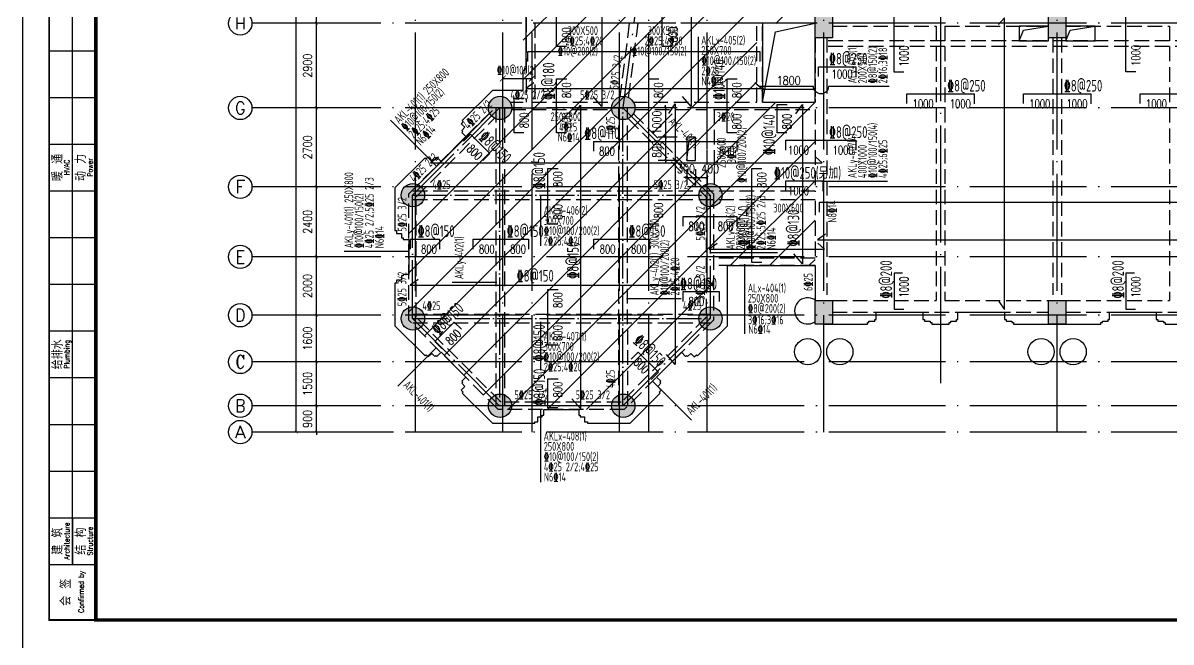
# Model space of a CAD drawing. Header units: millimetres. Extents: x 2998490 to 15040601, y 444546 to 7822218.
# Drawn here: x 14124817 to 14164175, y 7570109 to 7591313 of the extents above; entities that cross this region are included whole.
import ezdxf
from ezdxf.enums import TextEntityAlignment as Align

# ---------------------------------------------------------------- set-up
doc = ezdxf.new("R2010")
doc.units = ezdxf.units.MM
doc.header["$LTSCALE"] = 2000
doc.linetypes.add('DASH', pattern=[0.35, 0.25, -0.1])
doc.linetypes.add('DOTE', pattern=[2.42, 2, -0.2, 0.02, -0.2])
for name, color, linetype in [('3-AXIS', 3, 'Continuous'), ('3-AXIS_TEXT', 7, 'Continuous'), ('3-ban', 84, 'Continuous'), ('3-ban-hatch', 9, 'Continuous'), ('3-ban-rein', 1, 'Continuous'), ('3-ban-TEXT', 7, 'Continuous'), ('3-column-DOWN', 232, 'Continuous'), ('3-COLUMN-UP', 2, 'Continuous'), ('3-dote', 43, 'DOTE'), ('3-HATCH', 8, 'Continuous'), ('3-liang-rein-X', 54, 'Continuous'), ('3-liang-rein-Y', 130, 'Continuous'), ('3-liang-R截面-X', 50, 'Continuous'), ('3-liang-R截面-Y', 70, 'Continuous'), ('3-liang-s-1', 44, 'Continuous'), ('3-liang-xu', 120, 'DASH'), ('3-装饰线脚', 7, 'Continuous'), ('AXIS', 3, 'Continuous'), ('AXIS_TEXT', 7, 'Continuous'), ('DOTE', 9, 'DOTE'), ('图框', 7, 'Continuous')]:
    doc.layers.add(name, color=color, linetype=linetype)
doc.styles.add('_TCH_AXIS', font='COMPLEX', dxfattribs={"bigfont": 'GBCBIG'})
doc.styles.add('COMPLEX', font='COMPLEX')
doc.styles.add('DIM_FONT', font='SIMPLEX', dxfattribs={"width": 0.8, "bigfont": 'HZTXT'})
doc.styles.add('TJ1', font='tj-romans1.shx', dxfattribs={"width": 0.8, "bigfont": 'tj-hztxt1.shx'})
doc.styles.add('TKZ2_tjkts.shx', font='tjromant.shx', dxfattribs={"bigfont": 'tjkts.shx'})
doc.styles.add('TSSD_Rein', font='Tssdeng.shx', dxfattribs={"width": 0.7, "bigfont": 'hztxt.shx'})
doc.dimstyles.new('DIMN100', dxfattribs={"dimtxt": 300, "dimasz": 100, "dimexe": 250, "dimexo": 300, "dimgap": 150, "dimtad": 1, "dimdec": 0, "dimzin": 0, "dimdsep": 46, "dimtxsty": 'DIM_FONT', "dimblk": 'ARCHTICK', "dimcen": 0.09, "dimclrt": 7, "dimazin": 2, "dimtfac": 1, "dimtdec": 0, "dimtix": 1, "dimtmove": 2, "dimatfit": 3, "dimldrblk": 'ARCHTICK', "dimfxl": 0, "dimtolj": 1, "dimtzin": 0, "dimarcsym": 0})

# ---------------------------------------------------------------- blocks, each defined once
blk = doc.blocks.new('TJAD_TK_A0')
at = {"layer": '图框'}
for p, q in [((973, -441.7), (973, 399.3)), ((990, -412.7), (990, -156.7)), ((982, -236.7), (998, -236.7)), ((982, -252.7), (998, -252.7)), ((982, -268.7), (998, -268.7)), ((982, -284.7), (998, -284.7)), ((982, -300.7), (998, -300.7)), ((982, -316.7), (998, -316.7)), ((982, -332.7), (998, -332.7)), ((982, -348.7), (998, -348.7)), ((982, -364.7), (998, -364.7)), ((982, -380.7), (998, -380.7)), ((982, -396.7), (998, -396.7)), ((990, -396.7), (990, -412.7)), ((982, -412.7), (998, -412.7))]:
    blk.add_line(p, q, dxfattribs=at)
at = {"layer": '图框', "const_width": 1.2}
blk.add_lwpolyline([(2152, -431.7), (2152, 389.3), (998, 389.3), (998, -431.7)], close=True, dxfattribs=at)
at = {"layer": '图框', "const_width": 0.6}
blk.add_lwpolyline([(998, -431.7), (982, -431.7), (982, -156.7), (998, -156.7)], dxfattribs=at)
at = {"layer": '图框', "style": 'TKZ2_tjkts.shx'}
for s, p in [('暖 通', (984.79, -276.7)), ('动 力', (992.79, -276.7)), ('给排水', (984.79, -340.7)), ('建 筑', (984.79, -404.7)), ('结 构', (992.79, -404.7)), ('会 签', (987.62, -422.2))]:
    blk.add_text(s, height=3.6, rotation=90, dxfattribs=at).set_placement(p, align=Align.MIDDLE_CENTER)
at = {"layer": '图框', "style": 'TKZ2_tjkts.shx', "width": 0.8}
for s, p in [('HVAC', (988.02, -276.7)), ('Power', (996.02, -276.7)), ('Plumbing', (988.02, -340.7)), ('Architecture', (988.02, -404.7)), ('Structure', (996.02, -404.7)), ('Confirmed by', (992.95, -422.09))]:
    blk.add_text(s, height=1.8, rotation=90, dxfattribs=at).set_placement(p, align=Align.MIDDLE_CENTER)
blk = doc.blocks.new('_ArchTick')
at = {"color": 0, "linetype": 'ByBlock', "const_width": 0.15}
blk.add_lwpolyline([(-0.5, -0.5), (0.5, 0.5)], dxfattribs=at)
blk = doc.blocks.new('*D454')
at = {"layer": 'AXIS', "color": 0, "lineweight": -2}
for p, q in [((14136576, 7578202), (14134625, 7578202)), ((14134875, 7578202), (14134875, 7578302)), ((14134875, 7577302), (14134875, 7578202)), ((14136576, 7577302), (14134625, 7577302)), ((14134875, 7577302), (14134875, 7577202))]:
    blk.add_line(p, q, dxfattribs=at)
at = {"layer": 'Defpoints', "color": 0}
for p in [(14134875, 7578202), (14136876, 7578202), (14136876, 7577302)]:
    blk.add_point(p, dxfattribs=at)
at = {"layer": 'AXIS', "color": 0, "lineweight": -2, "xscale": 100, "yscale": 100, "zscale": 100}
for p, rotation in [((14134875, 7578202), 270), ((14134875, 7577302), 90)]:
    blk.add_blockref('_ArchTick', p, dxfattribs=dict(at, rotation=rotation))
at = {"layer": 'AXIS', "color": 7, "insert": (14134575, 7577752), "char_height": 300, "attachment_point": 5, "rotation": 90, "style": 'DIM_FONT'}
blk.add_mtext('\\A1;900', dxfattribs=at)
blk = doc.blocks.new('*D455')
at = {"layer": 'AXIS', "color": 0, "lineweight": -2}
for p, q in [((14136576, 7579702), (14134625, 7579702)), ((14134875, 7578202), (14134875, 7579702)), ((14136576, 7578202), (14134625, 7578202))]:
    blk.add_line(p, q, dxfattribs=at)
at = {"layer": 'Defpoints', "color": 0}
for p in [(14134875, 7579702), (14136876, 7579702), (14136876, 7578202)]:
    blk.add_point(p, dxfattribs=at)
at = {"layer": 'AXIS', "color": 0, "lineweight": -2, "xscale": 100, "yscale": 100, "zscale": 100}
for p, rotation in [((14134875, 7579702), 90), ((14134875, 7578202), 270)]:
    blk.add_blockref('_ArchTick', p, dxfattribs=dict(at, rotation=rotation))
at = {"layer": 'AXIS', "color": 7, "insert": (14134575, 7578952), "char_height": 300, "attachment_point": 5, "rotation": 90, "style": 'DIM_FONT'}
blk.add_mtext('\\A1;1500', dxfattribs=at)
blk = doc.blocks.new('*D456')
at = {"layer": 'AXIS', "color": 0, "lineweight": -2}
for p, q in [((14136576, 7581302), (14134625, 7581302)), ((14134875, 7579702), (14134875, 7581302)), ((14136576, 7579702), (14134625, 7579702))]:
    blk.add_line(p, q, dxfattribs=at)
at = {"layer": 'Defpoints', "color": 0}
for p in [(14134875, 7581302), (14136876, 7581302), (14136876, 7579702)]:
    blk.add_point(p, dxfattribs=at)
at = {"layer": 'AXIS', "color": 0, "lineweight": -2, "xscale": 100, "yscale": 100, "zscale": 100}
for p, rotation in [((14134875, 7581302), 90), ((14134875, 7579702), 270)]:
    blk.add_blockref('_ArchTick', p, dxfattribs=dict(at, rotation=rotation))
at = {"layer": 'AXIS', "color": 7, "insert": (14134575, 7580502), "char_height": 300, "attachment_point": 5, "rotation": 90, "style": 'DIM_FONT'}
blk.add_mtext('\\A1;1600', dxfattribs=at)
blk = doc.blocks.new('*D457')
at = {"layer": 'AXIS', "color": 0, "lineweight": -2}
for p, q in [((14136576, 7583302), (14134625, 7583302)), ((14134875, 7581302), (14134875, 7583302)), ((14136576, 7581302), (14134625, 7581302))]:
    blk.add_line(p, q, dxfattribs=at)
at = {"layer": 'Defpoints', "color": 0}
for p in [(14134875, 7583302), (14136876, 7583302), (14136876, 7581302)]:
    blk.add_point(p, dxfattribs=at)
at = {"layer": 'AXIS', "color": 0, "lineweight": -2, "xscale": 100, "yscale": 100, "zscale": 100}
for p, rotation in [((14134875, 7583302), 90), ((14134875, 7581302), 270)]:
    blk.add_blockref('_ArchTick', p, dxfattribs=dict(at, rotation=rotation))
at = {"layer": 'AXIS', "color": 7, "insert": (14134575, 7582302), "char_height": 300, "attachment_point": 5, "rotation": 90, "style": 'DIM_FONT'}
blk.add_mtext('\\A1;2000', dxfattribs=at)
blk = doc.blocks.new('*D458')
at = {"layer": 'AXIS', "color": 0, "lineweight": -2}
for p, q in [((14136576, 7585702), (14134625, 7585702)), ((14134875, 7583302), (14134875, 7585702)), ((14136576, 7583302), (14134625, 7583302))]:
    blk.add_line(p, q, dxfattribs=at)
at = {"layer": 'Defpoints', "color": 0}
for p in [(14134875, 7585702), (14136876, 7585702), (14136876, 7583302)]:
    blk.add_point(p, dxfattribs=at)
at = {"layer": 'AXIS', "color": 0, "lineweight": -2, "xscale": 100, "yscale": 100, "zscale": 100}
for p, rotation in [((14134875, 7585702), 90), ((14134875, 7583302), 270)]:
    blk.add_blockref('_ArchTick', p, dxfattribs=dict(at, rotation=rotation))
at = {"layer": 'AXIS', "color": 7, "insert": (14134575, 7584502), "char_height": 300, "attachment_point": 5, "rotation": 90, "style": 'DIM_FONT'}
blk.add_mtext('\\A1;2400', dxfattribs=at)
blk = doc.blocks.new('*D459')
at = {"layer": 'AXIS', "color": 0, "lineweight": -2}
for p, q in [((14136576, 7588402), (14134625, 7588402)), ((14134875, 7585702), (14134875, 7588402)), ((14136576, 7585702), (14134625, 7585702))]:
    blk.add_line(p, q, dxfattribs=at)
at = {"layer": 'Defpoints', "color": 0}
for p in [(14134875, 7588402), (14136876, 7588402), (14136876, 7585702)]:
    blk.add_point(p, dxfattribs=at)
at = {"layer": 'AXIS', "color": 0, "lineweight": -2, "xscale": 100, "yscale": 100, "zscale": 100}
for p, rotation in [((14134875, 7588402), 90), ((14134875, 7585702), 270)]:
    blk.add_blockref('_ArchTick', p, dxfattribs=dict(at, rotation=rotation))
at = {"layer": 'AXIS', "color": 7, "insert": (14134575, 7587052), "char_height": 300, "attachment_point": 5, "rotation": 90, "style": 'DIM_FONT'}
blk.add_mtext('\\A1;2700', dxfattribs=at)
blk = doc.blocks.new('*D460')
at = {"layer": 'AXIS', "color": 0, "lineweight": -2}
for p, q in [((14136576, 7591302), (14134625, 7591302)), ((14134875, 7588402), (14134875, 7591302)), ((14136576, 7588402), (14134625, 7588402))]:
    blk.add_line(p, q, dxfattribs=at)
at = {"layer": 'Defpoints', "color": 0}
for p in [(14134875, 7591302), (14136876, 7591302), (14136876, 7588402)]:
    blk.add_point(p, dxfattribs=at)
at = {"layer": 'AXIS', "color": 0, "lineweight": -2, "xscale": 100, "yscale": 100, "zscale": 100}
for p, rotation in [((14134875, 7591302), 90), ((14134875, 7588402), 270)]:
    blk.add_blockref('_ArchTick', p, dxfattribs=dict(at, rotation=rotation))
at = {"layer": 'AXIS', "color": 7, "insert": (14134575, 7589852), "char_height": 300, "attachment_point": 5, "rotation": 90, "style": 'DIM_FONT'}
blk.add_mtext('\\A1;2900', dxfattribs=at)
blk = doc.blocks.new('*D461')
at = {"layer": 'AXIS', "color": 0, "lineweight": -2}
for p, q in [((14136576, 7595302), (14134625, 7595302)), ((14134875, 7591302), (14134875, 7595302)), ((14136576, 7591302), (14134625, 7591302))]:
    blk.add_line(p, q, dxfattribs=at)
at = {"layer": 'Defpoints', "color": 0}
for p in [(14134875, 7595302), (14136876, 7595302), (14136876, 7591302)]:
    blk.add_point(p, dxfattribs=at)
at = {"layer": 'AXIS', "color": 0, "lineweight": -2, "xscale": 100, "yscale": 100, "zscale": 100}
for p, rotation in [((14134875, 7595302), 90), ((14134875, 7591302), 270)]:
    blk.add_blockref('_ArchTick', p, dxfattribs=dict(at, rotation=rotation))
at = {"layer": 'AXIS', "color": 7, "insert": (14134575, 7593302), "char_height": 300, "attachment_point": 5, "rotation": 90, "style": 'DIM_FONT'}
blk.add_mtext('\\A1;4000', dxfattribs=at)
blk = doc.blocks.new('*D462')
at = {"layer": 'AXIS', "color": 0, "lineweight": -2}
for p, q in [((14137488, 7605302), (14133937, 7605302)), ((14134187, 7577302), (14134187, 7605302)), ((14137488, 7577302), (14133937, 7577302))]:
    blk.add_line(p, q, dxfattribs=at)
at = {"layer": 'Defpoints', "color": 0}
for p in [(14134187, 7605302), (14137788, 7605302), (14137788, 7577302)]:
    blk.add_point(p, dxfattribs=at)
at = {"layer": 'AXIS', "color": 0, "lineweight": -2, "xscale": 100, "yscale": 100, "zscale": 100}
for p, rotation in [((14134187, 7605302), 90), ((14134187, 7577302), 270)]:
    blk.add_blockref('_ArchTick', p, dxfattribs=dict(at, rotation=rotation))
at = {"layer": 'AXIS', "color": 7, "insert": (14133887, 7593299), "char_height": 300, "attachment_point": 5, "rotation": 90, "style": 'DIM_FONT'}
blk.add_mtext('\\A1;28000', dxfattribs=at)
blk = doc.blocks.new('_AXISO')
blk.add_circle((0, 0), 0.5)
at = {"layer": '3-AXIS_TEXT', "style": 'COMPLEX', "width": 1.041667}
blk.add_attdef('A', text='', height=0.56, dxfattribs=at).set_placement((-0.25, -0.28), (0.25, -0.28), align=Align.FIT)
blk = doc.blocks.new('*D997')
at = {"layer": '3-ban', "color": 0, "lineweight": -2}
for p, q in [((14147570, 7586302), (14147570, 7585766)), ((14147870, 7586302), (14147870, 7585766)), ((14147570, 7586016), (14147470, 7586016)), ((14147570, 7586016), (14147870, 7586016)), ((14147870, 7586016), (14147970, 7586016))]:
    blk.add_line(p, q, dxfattribs=at)
at = {"layer": 'Defpoints', "color": 0}
for p in [(14147570, 7586602), (14147870, 7586602), (14147870, 7586016)]:
    blk.add_point(p, dxfattribs=at)
at = {"layer": '3-ban', "color": 0, "lineweight": -2, "xscale": 100, "yscale": 100, "zscale": 100}
blk.add_blockref('_ArchTick', (14147570, 7586016), dxfattribs=at)
at = {"layer": '3-ban', "color": 0, "lineweight": -2, "xscale": 100, "yscale": 100, "zscale": 100, "rotation": 180}
blk.add_blockref('_ArchTick', (14147870, 7586016), dxfattribs=at)
at = {"layer": '3-ban', "color": 7, "insert": (14147544, 7586316), "char_height": 300, "attachment_point": 5, "style": 'DIM_FONT'}
blk.add_mtext('\\A1;300', dxfattribs=at)
blk = doc.blocks.new('*D998')
at = {"layer": '3-ban', "color": 0, "lineweight": -2}
for p, q in [((14147870, 7586302), (14147870, 7585766)), ((14147870, 7586016), (14148270, 7586016)), ((14148270, 7586097), (14148270, 7585766))]:
    blk.add_line(p, q, dxfattribs=at)
at = {"layer": 'Defpoints', "color": 0}
for p in [(14147870, 7586602), (14148270, 7586397), (14148270, 7586016)]:
    blk.add_point(p, dxfattribs=at)
at = {"layer": '3-ban', "color": 0, "lineweight": -2, "xscale": 100, "yscale": 100, "zscale": 100, "rotation": 180}
blk.add_blockref('_ArchTick', (14147870, 7586016), dxfattribs=at)
at = {"layer": '3-ban', "color": 0, "lineweight": -2, "xscale": 100, "yscale": 100, "zscale": 100}
blk.add_blockref('_ArchTick', (14148270, 7586016), dxfattribs=at)
at = {"layer": '3-ban', "color": 7, "insert": (14148375, 7586316), "char_height": 300, "attachment_point": 5, "style": 'DIM_FONT'}
blk.add_mtext('\\A1;400', dxfattribs=at)
blk = doc.blocks.new('*D999')
at = {"layer": '3-ban', "color": 0, "lineweight": -2}
for p, q in [((14147247, 7588402), (14146593, 7588402)), ((14146843, 7588402), (14146843, 7588502)), ((14146843, 7588402), (14146843, 7587402)), ((14147247, 7587402), (14146593, 7587402)), ((14146843, 7587402), (14146843, 7587302))]:
    blk.add_line(p, q, dxfattribs=at)
at = {"layer": 'Defpoints', "color": 0}
for p in [(14147547, 7588402), (14146843, 7587402), (14147547, 7587402)]:
    blk.add_point(p, dxfattribs=at)
at = {"layer": '3-ban', "color": 0, "lineweight": -2, "xscale": 100, "yscale": 100, "zscale": 100}
for p, rotation in [((14146843, 7588402), 270), ((14146843, 7587402), 90)]:
    blk.add_blockref('_ArchTick', p, dxfattribs=dict(at, rotation=rotation))
at = {"layer": '3-ban', "color": 7, "insert": (14146543, 7587902), "char_height": 300, "attachment_point": 5, "rotation": 90, "style": 'DIM_FONT'}
blk.add_mtext('\\A1;1000', dxfattribs=at)
blk = doc.blocks.new('*D1000')
at = {"layer": '3-ban', "color": 0, "lineweight": -2}
for p, q in [((14147247, 7587402), (14146593, 7587402)), ((14146843, 7587402), (14146843, 7587502)), ((14146843, 7587402), (14146843, 7586602)), ((14147270, 7586602), (14146593, 7586602)), ((14146843, 7586602), (14146843, 7586502))]:
    blk.add_line(p, q, dxfattribs=at)
at = {"layer": 'Defpoints', "color": 0}
for p in [(14147547, 7587402), (14146843, 7586602), (14147570, 7586602)]:
    blk.add_point(p, dxfattribs=at)
at = {"layer": '3-ban', "color": 0, "lineweight": -2, "xscale": 100, "yscale": 100, "zscale": 100}
for p, rotation in [((14146843, 7587402), 270), ((14146843, 7586602), 90)]:
    blk.add_blockref('_ArchTick', p, dxfattribs=dict(at, rotation=rotation))
at = {"layer": '3-ban', "color": 7, "insert": (14146543, 7587002), "char_height": 300, "attachment_point": 5, "rotation": 90, "style": 'DIM_FONT'}
blk.add_mtext('\\A1;800', dxfattribs=at)
blk = doc.blocks.new('*D1069')
at = {"layer": '3-liang-rein-X', "color": 0, "lineweight": -2}
for p, q in [((14141270, 7589390), (14141270, 7589913)), ((14142270, 7589390), (14142270, 7589913)), ((14141270, 7589413), (14142270, 7589413))]:
    blk.add_line(p, q, dxfattribs=at)
at = {"layer": 'Defpoints', "color": 0}
for p in [(14142270, 7589413), (14141270, 7588790), (14142270, 7588790)]:
    blk.add_point(p, dxfattribs=at)
at = {"layer": '3-liang-rein-X', "color": 0, "lineweight": -2, "xscale": 200, "yscale": 200, "zscale": 200, "rotation": 180}
blk.add_blockref('_ArchTick', (14141270, 7589413), dxfattribs=at)
at = {"layer": '3-liang-rein-X', "color": 0, "lineweight": -2, "xscale": 200, "yscale": 200, "zscale": 200}
blk.add_blockref('_ArchTick', (14142270, 7589413), dxfattribs=at)
blk = doc.blocks.new('*D1664')
at = {"layer": '3-ban', "color": 0, "lineweight": -2}
for p, q in [((14150170, 7589300), (14150170, 7588791)), ((14150170, 7589041), (14151970, 7589041)), ((14151970, 7589300), (14151970, 7588791))]:
    blk.add_line(p, q, dxfattribs=at)
at = {"layer": 'Defpoints', "color": 0}
for p in [(14150170, 7589600), (14151970, 7589600), (14151970, 7589041)]:
    blk.add_point(p, dxfattribs=at)
at = {"layer": '3-ban', "color": 0, "lineweight": -2, "xscale": 100, "yscale": 100, "zscale": 100, "rotation": 180}
blk.add_blockref('_ArchTick', (14150170, 7589041), dxfattribs=at)
at = {"layer": '3-ban', "color": 0, "lineweight": -2, "xscale": 100, "yscale": 100, "zscale": 100}
blk.add_blockref('_ArchTick', (14151970, 7589041), dxfattribs=at)
at = {"layer": '3-ban', "color": 7, "insert": (14151070, 7589341), "char_height": 300, "attachment_point": 5, "style": 'DIM_FONT'}
blk.add_mtext('\\A1;1800', dxfattribs=at)

msp = doc.modelspace()

# ---------------------------------------------------------------- hatches: boundary and pattern name
at = {"layer": '3-ban-hatch'}
h = msp.add_hatch(dxfattribs=at)
h.set_pattern_fill('ANSI31', color=8, scale=300, style=0)
h.set_pattern_definition([(45, (14.5, -84100), (-673.51921, 673.51921), [])])
h.paths.add_polyline_path([(14141970.3, 7595002), (14141970.3, 7588602), (14141381.5, 7588602), (14140876.7, 7588297.4), (14138273.2, 7585694.7), (14138044.1, 7585140.6), (14138044.1, 7581461.7), (14138274.4, 7580908.1), (14140876.5, 7578306), (14141430.6, 7578077), (14145109.9, 7578077), (14145663.9, 7578306.2), (14148265.6, 7580907.9), (14148495.3, 7581461.7), (14148495.3, 7583002), (14151970.3, 7583002), (14151970.3, 7588602), (14149970.3, 7588602), (14149970.3, 7591300), (14151970.3, 7591302), (14151970.3, 7591602), (14214820.3, 7591602), (14214820.3, 7595002)])
at = {"layer": '3-HATCH'}
for points in [[(14151970.3, 7591602), (14152570.3, 7591602), (14152570.3, 7590802), (14151970.3, 7590802)], [(14159970.3, 7591602), (14160570.3, 7591602), (14160570.3, 7590802), (14159970.3, 7590802)], [(14151970.3, 7581802), (14152570.3, 7581802), (14152570.3, 7581002), (14151970.3, 7581002)], [(14159970.3, 7581802), (14160570.3, 7581802), (14160570.3, 7581002), (14159970.3, 7581002)]]:
    msp.add_hatch(color=256, dxfattribs=at).paths.add_polyline_path(points)
h = msp.add_hatch(color=256, dxfattribs=at)
edge = h.paths.add_edge_path()
edge.add_arc((14141172.6, 7588402), 400, 0, 360)
h = msp.add_hatch(color=256, dxfattribs=at)
edge = h.paths.add_edge_path()
edge.add_arc((14145397.5, 7588402), 400, 0, 360)
h = msp.add_hatch(color=256, dxfattribs=at)
edge = h.paths.add_edge_path()
edge.add_arc((14138185.1, 7585414.5), 400, 0, 360)
h = msp.add_hatch(color=256, dxfattribs=at)
edge = h.paths.add_edge_path()
edge.add_arc((14148385.1, 7585414.5), 400, 0, 360)
h = msp.add_hatch(color=256, dxfattribs=at)
edge = h.paths.add_edge_path()
edge.add_arc((14138185.1, 7581189.5), 400, 0, 360)
h = msp.add_hatch(color=256, dxfattribs=at)
edge = h.paths.add_edge_path()
edge.add_arc((14148385.1, 7581189.5), 400, 0, 360)
h = msp.add_hatch(color=256, dxfattribs=at)
edge = h.paths.add_edge_path()
edge.add_arc((14141172.6, 7578202), 400, 0, 360)
h = msp.add_hatch(color=256, dxfattribs=at)
edge = h.paths.add_edge_path()
edge.add_arc((14145397.5, 7578202), 400, 0, 360)

# ---------------------------------------------------------------- linework, layer by layer
at = {"layer": '3-AXIS', "color": 15, "linetype": 'DOTE'}
for p, q in [((14138270.3, 7577302), (14138270.3, 7607234.2)), ((14141269.9, 7577302), (14141269.9, 7607234.2)), ((14142270.3, 7577302), (14142270.3, 7607234.2)), ((14145270.8, 7577302), (14145270.8, 7607234.2)), ((14146270.3, 7577302), (14146270.3, 7607234.2)), ((14148270.3, 7577302), (14148270.3, 7607234.2)), ((14152270.3, 7577302), (14152270.3, 7607234.2)), ((14160270.3, 7577302), (14160270.3, 7607234.2)), ((14146270.3, 7595302), (14145382.3, 7588401.3)), ((14214520.3, 7591302), (14134833, 7591302)), ((14214520.3, 7588402), (14134833, 7588402)), ((14214520.3, 7585702), (14134833, 7585702)), ((14214520.3, 7583302), (14134833, 7583302)), ((14214520.3, 7581302), (14134833, 7581302)), ((14214520.3, 7579702), (14134833, 7579702)), ((14214520.3, 7578202), (14134833, 7578202)), ((14214520.3, 7577302), (14134833, 7577302))]:
    msp.add_line(p, q, dxfattribs=at)
at = {"layer": '3-ban-rein'}
for points in [[(14143450.9, 7590502), (14143112.9, 7590502), (14143112.9, 7595262.4), (14143458.9, 7595262.4)], [(14144439.9, 7594930.4), (14144657.9, 7595256), (14144657.9, 7588452), (14144360.4, 7588794.1)], [(14147068.5, 7590502), (14146730.6, 7590502), (14146730.6, 7595262.4), (14147076.6, 7595262.4)], [(14147510.5, 7594930.4), (14147728.5, 7595256), (14147728.5, 7588452), (14147431, 7588794.1)], [(14155017.8, 7589626.3), (14154679.8, 7589626.3), (14154679.8, 7592602), (14155025.8, 7592602)], [(14162967.8, 7589643.7), (14162629.8, 7589643.7), (14162629.8, 7592602), (14162975.8, 7592602)], [(14158271.2, 7581777.7), (14158464.6, 7581504.1), (14158464.6, 7591492.3), (14158261.6, 7591262.9)], [(14142126.5, 7589997.2), (14142126.5, 7590335.2), (14150075.8, 7590335.2), (14150075.8, 7589989.1)], [(14152089.4, 7589474.7), (14152089.4, 7589812.6), (14153370.3, 7589812.6), (14153370.3, 7589466.6)], [(14143450.9, 7587552), (14143112.9, 7587552), (14143112.9, 7589402), (14143458.9, 7589402)], [(14146605.8, 7584425), (14146267.8, 7584425), (14146267.8, 7589402), (14146613.8, 7589402)], [(14149291.8, 7587552), (14148953.8, 7587552), (14148953.8, 7589402), (14149299.8, 7589402)], [(14142332.3, 7589257.8), (14142058.6, 7589064.4), (14150130.7, 7589064.4), (14149901.4, 7589267.5)], [(14141993.2, 7587552), (14141655.2, 7587552), (14141655.2, 7588733.8), (14142001.3, 7588733.8)], [(14155120.3, 7588549.4), (14155120.3, 7588887.3), (14157420.3, 7588887.3), (14157420.3, 7588541.3)], [(14159120.3, 7588549.4), (14159120.3, 7588887.3), (14161420.3, 7588887.3), (14161420.3, 7588541.3)], [(14163120.3, 7588549.4), (14163120.3, 7588887.3), (14165420.3, 7588887.3), (14165420.3, 7588541.3)], [(14143713.4, 7588176.4), (14143931.4, 7588501.9), (14143931.4, 7578102), (14143633.9, 7578444.1)], [(14146959.5, 7588216.7), (14147177.5, 7588542.3), (14147177.5, 7579610.5), (14146880, 7579952.6)], [(14151006.4, 7587552), (14150668.5, 7587552), (14150668.5, 7588518), (14151014.5, 7588518)], [(14151317.7, 7588196.5), (14151535.7, 7588522.1), (14151535.7, 7583064.3), (14151238.2, 7583406.5)], [(14139919.4, 7587265.7), (14140158.3, 7587504.7), (14140821.5, 7586841.5), (14140576.8, 7586596.9)], [(14144390.6, 7586920.5), (14144390.6, 7587258.4), (14149295.3, 7587258.4), (14149295.3, 7586912.4)], [(14150970.3, 7586959.3), (14150970.3, 7587297.3), (14153370.3, 7587297.3), (14153370.3, 7586951.3)], [(14139060.9, 7586719.1), (14138787.2, 7586525.7), (14152219.6, 7586525.7), (14151990.2, 7586728.8)], [(14143153.9, 7584425), (14142815.9, 7584425), (14142815.9, 7586325), (14143161.9, 7586325)], [(14150142.7, 7583114.3), (14149804.7, 7583114.3), (14149804.7, 7586325), (14150150.8, 7586325)], [(14150970.3, 7585563.2), (14150970.3, 7585901.2), (14152238, 7585901.2), (14152238, 7585555.2)], [(14152126.5, 7584833.4), (14152126.5, 7585171.4), (14214717.6, 7585171.4), (14214717.6, 7584825.4)], [(14147445.3, 7584349.3), (14147445.3, 7584687.3), (14149295.4, 7584687.3), (14149295.4, 7584341.3)], [(14138099.3, 7583569.2), (14138099.3, 7583907.2), (14139094.1, 7583907.2), (14139094.1, 7583561.2)], [(14140250, 7583569.2), (14140250, 7583907.2), (14142150, 7583907.2), (14142150, 7583561.2)], [(14144390.6, 7583569.2), (14144390.6, 7583907.2), (14146290.6, 7583907.2), (14146290.6, 7583561.2)], [(14152332.3, 7584076.7), (14152058.6, 7583883.3), (14214719.7, 7583883.3), (14214490.4, 7584086.4)], [(14148609.9, 7583762.2), (14148336.3, 7583568.7), (14152296.9, 7583568.7), (14152067.6, 7583771.8)], [(14154971.9, 7582739.5), (14154679.8, 7582739.5), (14154679.8, 7581513.5), (14155009.1, 7581513.5)], [(14162921.9, 7582739.5), (14162629.8, 7582739.5), (14162629.8, 7581513.5), (14162959.1, 7581513.5)], [(14138359.8, 7582521), (14138086.1, 7582327.6), (14148484.4, 7582327.6), (14148255.1, 7582530.7)], [(14143153.9, 7580278.9), (14142815.9, 7580278.9), (14142815.9, 7582178.9), (14143161.9, 7582178.9)], [(14147445.3, 7581775.3), (14147445.3, 7582113.3), (14148682.7, 7582113.3), (14148682.7, 7581767.2)], [(14139174.5, 7580158.2), (14138935.6, 7580397.1), (14139602.9, 7581064.5), (14139847.6, 7580819.8)], [(14145672.6, 7579801), (14145911.6, 7580040), (14146603.2, 7579348.3), (14146358.5, 7579103.7)], [(14143153.9, 7578127), (14142815.9, 7578127), (14142815.9, 7579127.1), (14143161.9, 7579127.1)]]:
    msp.add_lwpolyline(points, dxfattribs=at)
at = {"layer": '3-column-DOWN'}
for points in [[(14151970.3, 7591602), (14152570.3, 7591602), (14152570.3, 7590802), (14151970.3, 7590802)], [(14159970.3, 7591602), (14160570.3, 7591602), (14160570.3, 7590802), (14159970.3, 7590802)], [(14151970.3, 7581802), (14152570.3, 7581802), (14152570.3, 7581002), (14151970.3, 7581002)], [(14159970.3, 7581802), (14160570.3, 7581802), (14160570.3, 7581002), (14159970.3, 7581002)]]:
    msp.add_lwpolyline(points, close=True, dxfattribs=at)
at = {"layer": '3-COLUMN-UP'}
for points in [[(14151970.3, 7591602), (14152570.3, 7591602), (14152570.3, 7590802), (14151970.3, 7590802)], [(14159970.3, 7591602), (14160570.3, 7591602), (14160570.3, 7590802), (14159970.3, 7590802)], [(14151970.3, 7581802), (14152570.3, 7581802), (14152570.3, 7581002), (14151970.3, 7581002)], [(14159970.3, 7581802), (14160570.3, 7581802), (14160570.3, 7581002), (14159970.3, 7581002)]]:
    msp.add_lwpolyline(points, close=True, dxfattribs=at)
for centre in [(14141172.6, 7588402), (14145397.5, 7588402), (14138185.1, 7585414.5), (14148385.1, 7585414.5), (14138185.1, 7581189.5), (14148385.1, 7581189.5), (14141172.6, 7578202), (14145397.5, 7578202)]:
    msp.add_circle(centre, 400, dxfattribs=at)
at = {"layer": '3-dote'}
msp.add_line((14156270.3, 7607158.4), (14156270.3, 7578976.8), dxfattribs=at)
at = {"layer": '3-liang-R截面-X'}
for p, q in [((14147963.1, 7590840.4), (14147963.1, 7588602)), ((14142561.9, 7585400.9), (14142561.9, 7583676.6)), ((14149558.1, 7583052.9), (14149558.1, 7580666.8)), ((14142561.9, 7581078.9), (14142561.9, 7579416)), ((14142561.9, 7578077), (14142561.9, 7575583.4))]:
    msp.add_line(p, q, dxfattribs=at)
at = {"layer": '3-liang-R截面-Y'}
for p, q in [((14147074.4, 7588205.5), (14146422.3, 7587553.4)), ((14137422.4, 7587982.7), (14138999.2, 7586405.9)), ((14152208.9, 7585896.3), (14154455.5, 7585896.3)), ((14135828.7, 7583494.8), (14138058.7, 7583494.8)), ((14148370, 7583445.5), (14150685.8, 7583445.5)), ((14139534.6, 7582433.4), (14141064.5, 7582433.4)), ((14145505.2, 7581872.9), (14147385.1, 7581872.9)), ((14138996.9, 7580200.1), (14137667.6, 7578870.8)), ((14146409.5, 7579037.2), (14147738.8, 7577707.9))]:
    msp.add_line(p, q, dxfattribs=at)
msp.add_lwpolyline([(14154510.8, 7589140.1), (14152431, 7589140.1, -1), (14151917.4, 7589140.1), (14150054.5, 7589140.1)], format="xyb", dxfattribs=at)
at = {"layer": '3-liang-s-1'}
for points in [[(14141970.3, 7589002), (14141970.3, 7589702), (14142020.3, 7589702), (14142020.3, 7589752), (14142070.3, 7589752), (14142070.3, 7593852)], [(14150170.3, 7588602), (14150617.9, 7591010), (14151970.3, 7591302)], [(14158970.3, 7590702), (14159120.3, 7591068.6), (14159970.3, 7591202)], [(14160570.3, 7590702), (14160720.3, 7591068.6), (14161570.3, 7591202)], [(14141970.3, 7589002), (14140909.5, 7589002), (14139876.4, 7587968.9), (14139911.8, 7587933.5), (14139841.1, 7587862.8), (14139964.8, 7587739.1), (14139858.7, 7587633), (14139894.1, 7587597.7), (14139858.7, 7587562.3), (14140000.2, 7587420.9), (14139151.6, 7586572.4), (14139010.2, 7586713.8), (14138974.9, 7586678.4), (14138939.5, 7586713.8), (14138833.4, 7586607.7), (14138709.7, 7586731.5), (14138639, 7586660.7), (14138603.6, 7586696.1), (14137570.5, 7585663), (14137570.5, 7584202), (14137620.5, 7584202), (14137620.5, 7584102), (14137795.5, 7584102), (14137795.5, 7583952), (14137845.5, 7583952), (14137845.5, 7583902), (14138045.5, 7583902), (14138045.5, 7582702), (14137845.5, 7582702), (14137845.5, 7582652), (14137795.5, 7582652), (14137795.5, 7582502), (14137620.5, 7582502), (14137620.5, 7582402), (14137570.5, 7582402), (14137570.5, 7580941), (14138603.6, 7579907.9), (14138639, 7579943.2), (14138709.7, 7579872.5), (14138833.4, 7579996.3), (14138939.5, 7579890.2), (14138974.9, 7579925.5), (14139010.2, 7579890.2), (14139151.6, 7580031.6), (14140000.2, 7579183.1), (14139858.7, 7579041.7), (14139894.1, 7579006.3), (14139858.7, 7578971), (14139964.8, 7578864.9), (14139841.1, 7578741.1), (14139911.8, 7578670.4), (14139876.4, 7578635.1), (14140909.5, 7577602), (14142370.5, 7577602), (14142370.5, 7577652), (14142470.5, 7577652), (14142470.5, 7577827), (14142620.5, 7577827), (14142620.5, 7577877), (14142670.5, 7577877), (14142670.5, 7578077), (14143870.5, 7578077), (14143870.5, 7577877), (14143920.5, 7577877), (14143920.5, 7577827), (14144070.5, 7577827), (14144070.5, 7577652), (14144170.5, 7577652), (14144170.5, 7577602), (14145631.5, 7577602), (14146664.6, 7578635.1), (14146629.3, 7578670.4), (14146700, 7578741.1), (14146576.3, 7578864.9), (14146682.3, 7578971), (14146647, 7579006.3), (14146682.3, 7579041.7), (14146540.9, 7579183.1), (14147389.4, 7580031.6), (14147530.8, 7579890.2), (14147566.2, 7579925.5), (14147601.6, 7579890.2), (14147707.6, 7579996.3), (14147831.4, 7579872.5), (14147902.1, 7579943.2), (14147937.4, 7579907.9), (14148970.5, 7580941), (14148970.5, 7583002), (14151970.3, 7583002), (14151970.3, 7581802)], [(14147570.3, 7586602), (14147653.6, 7587304.3), (14147870.3, 7587402)], [(14152270.3, 7581002), (14153770.3, 7581002), (14153770.3, 7581052), (14153820.3, 7581052), (14153820.3, 7581102), (14154020.3, 7581102), (14154020.3, 7581152), (14154070.3, 7581152), (14154070.3, 7581402), (14155670.3, 7581402), (14155670.3, 7581152), (14155720.3, 7581152), (14155720.3, 7581102), (14155920.3, 7581102), (14155920.3, 7581052), (14155970.3, 7581052), (14155970.3, 7581002), (14156570.3, 7581002), (14156570.3, 7581052), (14156620.3, 7581052), (14156620.3, 7581102), (14156820.3, 7581102), (14156820.3, 7581152), (14156870.3, 7581152), (14156870.3, 7581402), (14158470.3, 7581402), (14158470.3, 7581152), (14158520.3, 7581152), (14158520.3, 7581102), (14158720.3, 7581101.7), (14158720.3, 7581052), (14158770.3, 7581052), (14158770.3, 7581002), (14160270.3, 7581002)], [(14160270.3, 7581002), (14161770.3, 7581002), (14161770.3, 7581052), (14161820.3, 7581052), (14161820.3, 7581102), (14162020.3, 7581102), (14162020.3, 7581152), (14162070.3, 7581152), (14162070.3, 7581402), (14163670.3, 7581402), (14163670.3, 7581152), (14163720.3, 7581152), (14163720.3, 7581102), (14163920.3, 7581102), (14163920.3, 7581052), (14163970.3, 7581052), (14163970.3, 7581002), (14164570.3, 7581002)]]:
    msp.add_lwpolyline(points, dxfattribs=at)
for points in [[(14150170.3, 7588602), (14151970.3, 7588602), (14151970.3, 7591302), (14150170.3, 7591302)], [(14158970.3, 7590702), (14159970.3, 7590702), (14159970.3, 7591202), (14158970.3, 7591202)], [(14160570.3, 7590702), (14161570.3, 7590702), (14161570.3, 7591202), (14160570.3, 7591202)], [(14147570.3, 7586602), (14147870.3, 7586602), (14147870.3, 7587402), (14147570.3, 7587402)]]:
    msp.add_lwpolyline(points, close=True, dxfattribs=at)
at = {"layer": '3-liang-xu'}
for p, q in [((14142070.3, 7595002), (14142070.3, 7588602)), ((14145602, 7591302), (14142270.3, 7591302)), ((14142370.3, 7591302), (14142370.3, 7588602)), ((14145602, 7591302), (14145281, 7588788.3)), ((14145578.5, 7588749.9), (14145904.4, 7591302)), ((14149970.3, 7591302), (14145904.4, 7591302)), ((14149970.3, 7588602), (14149970.3, 7591302)), ((14151970.3, 7591302), (14150170.3, 7591302)), ((14150170.3, 7588602), (14150170.3, 7591302)), ((14152570.3, 7591202), (14156120.3, 7591202)), ((14156120.3, 7591202), (14156120.3, 7581802)), ((14156420.3, 7591202), (14159970.3, 7591202)), ((14156420.3, 7591202), (14156420.3, 7581802)), ((14160570.3, 7591202), (14164120.3, 7591202)), ((14164120.3, 7591202), (14164120.3, 7581802)), ((14151970.3, 7590802), (14151970.3, 7588602)), ((14152370.3, 7590802), (14152370.3, 7582002)), ((14214520.3, 7590702), (14152370.3, 7590702)), ((14160120.3, 7590802), (14160120.3, 7582002)), ((14160420.3, 7590802), (14160420.3, 7582002)), ((14214520.3, 7590502), (14152370.3, 7590502)), ((14141504.2, 7588602), (14141970.3, 7588602)), ((14142270.3, 7588602), (14145036.2, 7588602)), ((14145728.3, 7588602), (14149970.3, 7588602)), ((14150170.3, 7588602), (14151970.3, 7588602)), ((14141022.6, 7588402), (14141022.6, 7578202)), ((14141322.6, 7588402), (14141322.6, 7578202)), ((14141554.7, 7588352), (14144985.3, 7588352)), ((14145247.5, 7578202), (14145246.8, 7588401.3)), ((14145547.5, 7578202), (14145546.8, 7588401.4)), ((14145779.2, 7588352), (14148245.3, 7588352)), ((14148260.1, 7588352), (14148260.1, 7585793.3)), ((14148495.3, 7588352), (14151970.3, 7588352)), ((14148510.1, 7588352), (14148510.1, 7585793.3)), ((14151970.3, 7588352), (14151970.3, 7585525)), ((14138185.1, 7585564.5), (14151970.3, 7585564.5)), ((14138185.1, 7585264.5), (14151970.3, 7585264.5)), ((14151970.3, 7585225), (14151970.3, 7583252)), ((14151970.3, 7583252), (14148495.3, 7583252)), ((14151970.3, 7583002), (14148495.3, 7583002)), ((14151970.3, 7583002), (14151970.3, 7582002)), ((14152570.3, 7581802), (14156120.3, 7581802)), ((14156420.3, 7581802), (14159970.3, 7581802)), ((14160570.3, 7581802), (14164120.3, 7581802)), ((14138185.1, 7581339.5), (14148385.1, 7581339.5)), ((14152570.3, 7581402), (14159970.3, 7581402)), ((14160570.3, 7581402), (14167970.3, 7581402)), ((14138185.1, 7581039.5), (14148385.1, 7581039.5))]:
    msp.add_line(p, q, dxfattribs=at)
for points in [[(14145736.5, 7588218.1), (14148491.9, 7585462.6), (14148491.9, 7581134.1), (14145431.2, 7578073.4), (14141102.6, 7578073.4), (14138041.9, 7581134.1), (14138041.9, 7585462.6), (14140797.3, 7588218.1)], [(14145559.7, 7588041.3), (14148241.9, 7585359.1), (14148241.9, 7581237.6), (14145327.6, 7578323.4), (14141206.2, 7578323.4), (14138291.9, 7581237.6), (14138291.9, 7585359.1), (14140974.1, 7588041.3)]]:
    msp.add_lwpolyline(points, dxfattribs=at)
at = {"layer": '3-装饰线脚'}
for centre in [(14151720.3, 7580052), (14152820.3, 7580052), (14159720.3, 7580052), (14160820.3, 7580052)]:
    msp.add_circle(centre, 450, dxfattribs=at)
msp.add_arc((14151720.3, 7581452), 450, 56.25101, 303.74899, dxfattribs=at)
at = {"layer": 'AXIS'}
for p, q in [((14136943.3, 7591302), (14132667.5, 7591302)), ((14136943.3, 7588402.4), (14132667.5, 7588402.4)), ((14136943.3, 7585702), (14132667.5, 7585702)), ((14136943.3, 7583302), (14132667.5, 7583302)), ((14136943.3, 7581302), (14132667.5, 7581302)), ((14136943.3, 7579702), (14132667.5, 7579702)), ((14136943.3, 7578202), (14132667.5, 7578202)), ((14136943.3, 7577302), (14132667.5, 7577302))]:
    msp.add_line(p, q, dxfattribs=at)
at = {"layer": 'DOTE', "ltscale": 0.3}
for p, q in [((14141158, 7588402), (14141158, 7578202)), ((14145383, 7578202), (14145382.3, 7588401.3)), ((14138170.5, 7585414.5), (14148370.5, 7585414.5)), ((14138170.5, 7581189.5), (14148370.5, 7581189.5))]:
    msp.add_line(p, q, dxfattribs=at)
at = {"layer": 'DOTE', "ltscale": 0.5}
msp.add_lwpolyline([(14148370.5, 7585414.5), (14148370.5, 7581189.5), (14145383, 7578202), (14141158, 7578202), (14138170.5, 7581189.5), (14138170.5, 7585414.5), (14141158, 7588402), (14145383, 7588402)], close=True, dxfattribs=at)

# ---------------------------------------------------------------- block references
at = {"layer": 'AXIS'}
ref = msp.add_blockref('_AXISO', (14132267.5, 7591300), dxfattribs=dict(at, xscale=800, yscale=800, zscale=800))
ref.add_attrib('A', 'H', dxfattribs={"layer": 'AXIS_TEXT', "height": 405.5, "style": '_TCH_AXIS'}).set_placement((14132074.4, 7591097.2), (14132460.6, 7591097.2), align=Align.FIT)
ref = msp.add_blockref('_AXISO', (14132267.5, 7588402.4), dxfattribs=dict(at, xscale=800, yscale=800, zscale=800))
ref.add_attrib('A', 'G', dxfattribs={"layer": 'AXIS_TEXT', "height": 425.2, "style": '_TCH_AXIS'}).set_placement((14132085.3, 7588189.8), (14132449.7, 7588189.8), align=Align.FIT)
ref = msp.add_blockref('_AXISO', (14132267.5, 7585702), dxfattribs=dict(at, xscale=800, yscale=800, zscale=800))
ref.add_attrib('A', 'F', dxfattribs={"layer": 'AXIS_TEXT', "height": 445.4, "style": '_TCH_AXIS'}).set_placement((14132097.8, 7585479.3), (14132437.2, 7585479.3), align=Align.FIT)
ref = msp.add_blockref('_AXISO', (14132267.5, 7583302), dxfattribs=dict(at, xscale=800, yscale=800, zscale=800))
ref.add_attrib('A', 'E', dxfattribs={"layer": 'AXIS_TEXT', "height": 445.4, "style": '_TCH_AXIS'}).set_placement((14132097.8, 7583079.3), (14132437.2, 7583079.3), align=Align.FIT)
ref = msp.add_blockref('_AXISO', (14132267.5, 7581302), dxfattribs=dict(at, xscale=800, yscale=800, zscale=800))
ref.add_attrib('A', 'D', dxfattribs={"layer": 'AXIS_TEXT', "height": 435.3, "style": '_TCH_AXIS'}).set_placement((14132091.3, 7581084.4), (14132443.6, 7581084.4), align=Align.FIT)
ref = msp.add_blockref('_AXISO', (14132267.5, 7579702), dxfattribs=dict(at, xscale=800, yscale=800, zscale=800))
ref.add_attrib('A', 'C', dxfattribs={"layer": 'AXIS_TEXT', "height": 455.7, "style": '_TCH_AXIS'}).set_placement((14132104.7, 7579474.1), (14132430.2, 7579474.1), align=Align.FIT)
ref = msp.add_blockref('_AXISO', (14132267.5, 7578202), dxfattribs=dict(at, xscale=800, yscale=800, zscale=800))
ref.add_attrib('A', 'B', dxfattribs={"layer": 'AXIS_TEXT', "height": 435.3, "style": '_TCH_AXIS'}).set_placement((14132091.3, 7577984.4), (14132443.6, 7577984.4), align=Align.FIT)
ref = msp.add_blockref('_AXISO', (14132267.5, 7577302), dxfattribs=dict(at, xscale=800, yscale=800, zscale=800))
ref.add_attrib('A', 'A', dxfattribs={"layer": 'AXIS_TEXT', "height": 425.2, "style": '_TCH_AXIS'}).set_placement((14132085.3, 7577089.4), (14132449.7, 7577089.4), align=Align.FIT)
at = {"layer": '图框', "xscale": 100, "yscale": 100, "zscale": 100}
msp.add_blockref('TJAD_TK_A0', (14027517.1, 7614033.9), dxfattribs=at)

# ---------------------------------------------------------------- texts
at = {"layer": '3-ban', "style": 'TSSD_Rein', "width": 0.7}
for s, rotation, p in [('%%1328@250', 359.99419, (14152449, 7589889.7, -5065)), ('%%1328@180', 89.99419, (14143035.8, 7588680.6, -5065)), ('%%13210@140', 89.99419, (14148876.8, 7588680.6, -5065)), ('%%1328@250', 359.99419, (14156499, 7588964.4, -5065)), ('%%1328@250', 359.99419, (14160499, 7588964.4, -5065)), ('%%1328@110', 359.99419, (14144059.6, 7587335.5, -5065)), ('%%13210@140', 89.99419, (14150591.4, 7586792, -5065)), ('%%1328@250', 359.99419, (14152449, 7587374.4, -5065)), ('%%1328@150', 315, (14140418.4, 7587369.7)), ('%%1328@150', 89.99419, (14142711.6, 7585619.5)), ('%%13210@250(另加)', 359.99419, (14150561.2, 7585978.2, -5065)), ('%%13210@140', 89.99419, (14149727.7, 7583665.4, -5065)), ('%%1328@130', 89.99419, (14151428, 7583656.7)), ('%%1328@150', 359.99419, (14138345.6, 7583982.7, -5065)), ('%%1328@150', 359.99419, (14141400, 7583984.2, -5065)), ('%%1328@150', 359.99419, (14145573.6, 7583984.2, -5065)), ('%%1328@150', 89.99419, (14143870, 7582551.6, -5065)), ('%%1328@200', 90.00581, (14154607.6, 7581875.5, -5065)), ('%%1328@200', 90.00581, (14162557.6, 7581875.5, -5065)), ('%%1328@150', 359.99419, (14141743, 7582452.5, -5065)), ('%%1328@150', 359.99419, (14147340.7, 7582184.3, -5065)), ('%%1328@150', 45, (14139066.1, 7580598.5)), ('%%1328@150', 89.99419, (14142711.6, 7579719.3)), ('%%1328@150', 315, (14145714.5, 7580398.6)), ('%%1328@150', 89.99419, (14142715.1, 7578202.7))]:
    msp.add_text(s, height=400, rotation=rotation, dxfattribs=at).set_placement(p)
at = {"layer": '3-ban-TEXT', "style": 'TJ1', "width": 0.7}
for s, rotation, p in [('800', 90, (14143602.8, 7590627.5)), ('800', 90, (14147251.2, 7590648.6)), ('1000', 90, (14155169.7, 7589823.2)), ('1000', 90, (14163119.7, 7589840.6)), ('800', 90, (14143602.8, 7588741.4)), ('800', 90, (14146757.7, 7588741.4)), ('800', 90, (14149443.7, 7588741.4)), ('800', 90, (14142145.1, 7587707.5)), ('800', 90, (14143602.8, 7587707.5)), ('800', 90, (14149443.7, 7587668)), ('800', 90, (14151158.4, 7587668)), ('800', 315, (14140003.5, 7586966.5)), ('800', 90, (14143305.8, 7585694.9)), ('800', 90, (14150294.6, 7585664.5)), ('800', 90, (14143305.8, 7584571.9)), ('800', 90, (14146757.7, 7584620.7)), ('1000', 90, (14155169.7, 7581909.4)), ('1000', 90, (14163119.7, 7581909.4)), ('800', 90, (14143305.8, 7581548.8)), ('800', 45, (14139487.2, 7580256)), ('800', 90, (14143305.8, 7580425.9)), ('800', 315, (14145725.2, 7579655.3)), ('800', 90, (14143305.8, 7578488))]:
    msp.add_text(s, height=300, rotation=rotation, dxfattribs=at).set_placement(p)
for s, p in [('1000', (14152540.2, 7589412.6)), ('1000', (14155317.2, 7588397.4)), ('1000', (14156590.2, 7588397.4)), ('1000', (14159317.2, 7588397.4)), ('1000', (14160590.2, 7588397.4)), ('1000', (14163317.2, 7588397.4)), ('800', (14144568.2, 7586768.5)), ('800', (14148675.4, 7586768.5)), ('1000', (14151045.4, 7586807.4)), ('1000', (14152574.7, 7586807.4)), ('1000', (14151045.4, 7585411.3)), ('800', (14147632.8, 7584197.4)), ('800', (14148637.1, 7584197.4)), ('800', (14138464, 7583417.3)), ('800', (14140448.3, 7583417.3)), ('800', (14141519.9, 7583417.3)), ('800', (14144588.9, 7583417.3)), ('800', (14145660.5, 7583417.3)), ('800', (14147632.8, 7581623.4))]:
    msp.add_text(s, height=300, dxfattribs=at).set_placement(p)
at = {"layer": '3-liang-rein-X', "style": 'TSSD_Rein', "width": 0.7}
for s, p in [('2%%13225;4%%13220', (14143414.9, 7590550)), ('%%13210@100/150(2)', (14145695.9, 7590202)), ('2%%13225;4%%13220', (14146130.7, 7590552)), ('%%13210@200(2)', (14143153.5, 7590200)), ('%%13210@100/150(2)', (14148075.9, 7589872.7)), ('%%13210@100(2)', (14141064.7, 7589547.2)), ('2%%13225', (14148075.9, 7589522.7)), ('N4%%13214', (14148075.9, 7589172.8)), ('4%%13225 2/2', (14141526.4, 7588702)), ('5%%13225 3/2', (14143915.9, 7588702)), ('3%%13220', (14148602.4, 7587952)), ('4%%13225', (14143197.4, 7587602)), ('N6%%13214', (14143144.7, 7587252)), ('4%%13225', (14138853, 7585625)), ('5%%13225 3/2', (14146441, 7585625)), ('%%13210@100/200(2)', (14142674.8, 7584047.4)), ('2%%13225;4%%13220', (14142674.8, 7583697.4)), ('4%%13225', (14138509.8, 7581478.9)), ('4%%13225', (14147443.5, 7581478.9)), ('%%1328@200(2)', (14149671, 7581385.2)), ('3%%13216;3%%13216', (14149671, 7580993.3)), ('N6%%13214', (14149682.7, 7580673.5)), ('%%13210@100/200(2)', (14142674.8, 7579731.7)), ('2%%13225;4%%13220', (14142674.8, 7579381.7)), ('5%%13225 3/2', (14141665, 7578427)), ('5%%13225 3/2', (14143763.3, 7578427)), ('%%13210@100/150(2)', (14142674.8, 7576309.3)), ('4%%13225 2/2;4%%13225', (14142674.8, 7575959.4)), ('N6%%13214', (14142674.8, 7575609.4))]:
    msp.add_text(s, height=300, dxfattribs=at).set_placement(p)
at = {"layer": '3-liang-rein-Y', "style": 'TSSD_Rein', "width": 0.7}
for s, rotation, p in [('5%%13225 3/2', 83, (14145225.1, 7589026.3)), ('%%1328@150(2)', 90, (14154094.5, 7589244.3)), ('2%%13216;3%%13218', 90, (14154444.5, 7589244.3)), ('%%13210@100/150(2)', 45, (14137962.5, 7587590)), ('4%%13225 2/2', 45, (14140093.2, 7587655)), ('2%%13225;4%%13225', 45, (14138210, 7587342.5)), ('4%%13225', 90, (14145105.2, 7587487.7)), ('%%13210@100/150(4)', 90, (14154094.5, 7586000.5)), ('N6%%13214', 45, (14138457.4, 7587095)), ('%%13210@100/200(2)', 90, (14149609.8, 7585835.3)), ('3%%13220', 90, (14149259.8, 7586510.7)), ('4%%13225;6%%13225', 90, (14154444.5, 7586000.5)), ('4%%13225 2/2', 45, (14138242.6, 7585839.2)), ('4%%13225 2/2;5%%13225 2/3', 90, (14136838.3, 7583599)), ('%%13210@100/150(2)', 90, (14136488.3, 7583599)), ('5%%13225 3/2', 90, (14137964.3, 7584171)), ('%%13210@100/150(2)', 90, (14149919.5, 7583549.7)), ('2%%13225;5%%13225 2/3', 90, (14150269.5, 7583549.7)), ('N8%%13214', 90, (14152706.6, 7584472.7)), ('5%%13225 3/2', 90, (14148184.8, 7583864.6)), ('N6%%13214', 90, (14137188.3, 7583599)), ('N6%%13214', 90, (14150619.5, 7583549.7)), ('%%13210@100/200(2)', 90, (14146964.8, 7581977.1)), ('2%%13225;4%%13220', 90, (14147314.8, 7581977.1)), ('5%%13225 3/2', 90, (14137959.7, 7581613.7)), ('5%%13225 3/2', 90, (14148184.8, 7581830.1)), ('6%%13225', 90, (14151884.8, 7582133.5)), ('4%%13225', 90, (14145105.2, 7578811.8))]:
    msp.add_text(s, height=300, rotation=rotation, dxfattribs=at).set_placement(p)
at = {"layer": '3-liang-R截面-X', "style": 'TSSD_Rein', "width": 0.7}
for s, p in [('300X500', (14143493.3, 7590900)), ('300X500', (14146236.8, 7590902)), ('AKLx-405(2)', (14148066.3, 7590572.7)), ('250X700', (14148071.1, 7590222.7)), ('250X800', (14142905.3, 7587952)), ('AKLx-406(2)', (14142665.1, 7584747.3)), ('300X600', (14150540.3, 7584825)), ('300X700', (14142670, 7584397.4)), ('ALx-404(1)', (14149666.1, 7582085.2)), ('250X800', (14149666.1, 7581735.2)), ('AKLx-407(1)', (14142665.1, 7580431.7)), ('300X700', (14142670, 7580081.7)), ('AKLx-408(1)', (14142665.1, 7577009.3)), ('250X800', (14142670, 7576659.3))]:
    msp.add_text(s, height=300, dxfattribs=at).set_placement(p)
at = {"layer": '3-liang-R截面-Y', "style": 'TSSD_Rein', "width": 0.7}
for s, rotation, p in [('ALy-403(1)', 90, (14153394.5, 7589244.3)), ('200X500', 90, (14153744.5, 7589244.3)), ('AKL-401(1) 250X800', 45, (14137715, 7587837.4)), ('AKL-401(1)', 315, (14146931.2, 7587914.9)), ('AKLy-407(4)', 90, (14153394.5, 7586000.5)), ('250X600', 90, (14148909.8, 7586345.8)), ('400X1000', 90, (14153744.5, 7586000.5)), ('AKLy-401(1) 250X800', 90, (14136138.4, 7583599)), ('AKLy-406(2)', 90, (14149219.5, 7583549.7)), ('AKLy-402(1) 300X700', 90, (14146614.8, 7581977.1)), ('250X800', 90, (14149569.5, 7583549.7)), ('AKLy-402(1)', 90, (14139918.9, 7582537.6)), ('AKL-401(1)', 315, (14137826.3, 7578882.2)), ('AKL-401(1)', 45, (14147727.4, 7577866.6))]:
    msp.add_text(s, height=300, rotation=rotation, dxfattribs=at).set_placement(p)

# ---------------------------------------------------------------- dimensions: what is measured, and where the dimension line sits
at = {"layer": '3-ban'}
dim = msp.add_linear_dim(base=(14151970.3, 7589041.3), p1=(14150170.3, 7589600.4), p2=(14151970.3, 7589600.4), dimstyle='DIMN100', dxfattribs=at)
dim.commit()
dim.dimension.update_dxf_attribs({"geometry": '*D1664', "text_midpoint": (14151070.3, 7589341.3)})
for base, p1, p2, picture, middle in [((14146843, 7587402), (14147546.6, 7588402), (14147546.6, 7587402), '*D999', (14146543, 7587902)), ((14146843, 7586602), (14147546.6, 7587402), (14147570.3, 7586602), '*D1000', (14146543, 7587002))]:
    dim = msp.add_linear_dim(base=base, p1=p1, p2=p2, angle=90, dimstyle='DIMN100', dxfattribs=at)
    dim.commit()
    dim.dimension.update_dxf_attribs({"geometry": picture, "text_midpoint": middle})
for base, p1, p2, picture, middle in [((14147870.3, 7586015.5), (14147570.3, 7586602), (14147870.3, 7586602), '*D997', (14147544.3, 7586315.5)), ((14148270.3, 7586015.5), (14147870.3, 7586602), (14148270.3, 7586396.9), '*D998', (14148375, 7586315.5))]:
    dim = msp.add_linear_dim(base=base, p1=p1, p2=p2, dimstyle='DIMN100', dxfattribs=at)
    dim.commit()
    dim.dimension.update_dxf_attribs({"geometry": picture, "text_midpoint": middle, "dimtype": 160})
at = {"layer": '3-liang-rein-X'}
dim = msp.add_linear_dim(base=(14142270.3, 7589412.8), p1=(14141269.9, 7588790), p2=(14142270.3, 7588790), text=' ', dimstyle='DIMN100', override={"dimscale": 2}, dxfattribs=at)
dim.commit()
dim.dimension.update_dxf_attribs({"geometry": '*D1069', "text_midpoint": (14141770.1, 7589412.8)})
at = {"layer": 'AXIS'}
dim = msp.add_linear_dim(base=(14134186.9, 7605302), p1=(14137787.7, 7577302), p2=(14137787.7, 7605302), angle=90, dimstyle='DIMN100', dxfattribs=at)
dim.commit()
dim.dimension.update_dxf_attribs({"geometry": '*D462', "text_midpoint": (14133886.9, 7593298.8), "dimtype": 161})
for p1, p2, picture, middle in [((14136875.8, 7591302), (14136875.8, 7595302), '*D461', (14134575, 7593302)), ((14136875.8, 7588402.4), (14136875.8, 7591302), '*D460', (14134575, 7589852.2)), ((14136875.8, 7585702), (14136875.8, 7588402.4), '*D459', (14134575, 7587052.2)), ((14136875.8, 7583302), (14136875.8, 7585702), '*D458', (14134575, 7584502)), ((14136875.8, 7581302), (14136875.8, 7583302), '*D457', (14134575, 7582302)), ((14136875.8, 7579702), (14136875.8, 7581302), '*D456', (14134575, 7580502)), ((14136875.8, 7578202), (14136875.8, 7579702), '*D455', (14134575, 7578952)), ((14136875.8, 7577302), (14136875.8, 7578202), '*D454', (14134575, 7577752))]:
    dim = msp.add_aligned_dim(p1=p1, p2=p2, distance=2000.8, dimstyle='DIMN100', dxfattribs=at)
    dim.commit()
    dim.dimension.update_dxf_attribs({"geometry": picture, "text_midpoint": middle})

doc.saveas('drawing.dxf')
